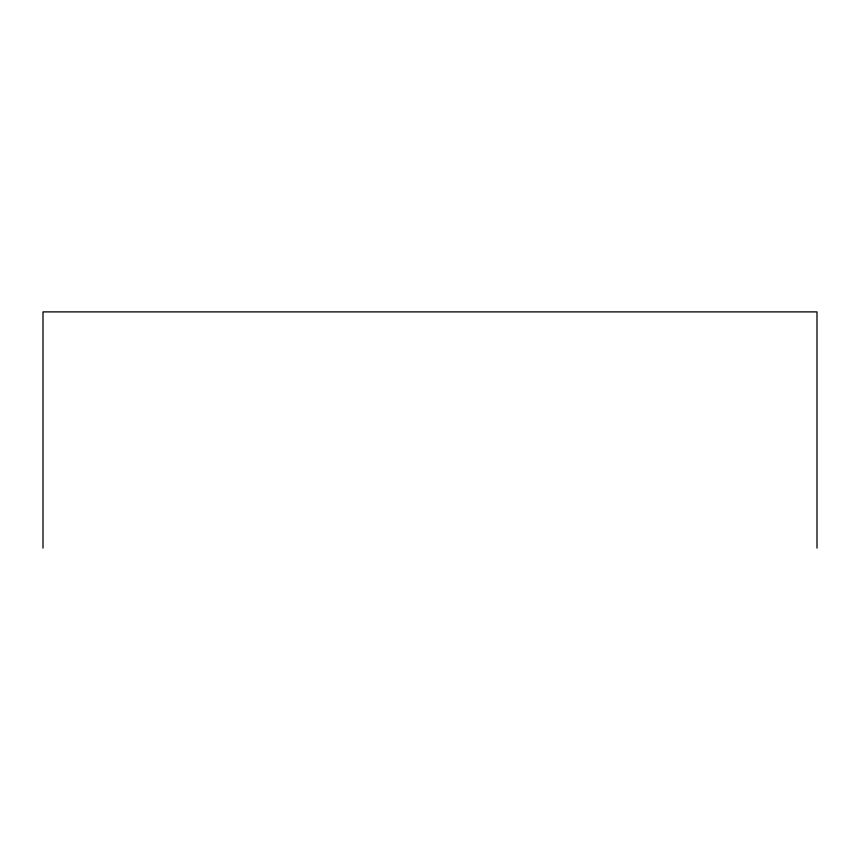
<?xml version="1.0" encoding="UTF-8"?>
<svg xmlns="http://www.w3.org/2000/svg" width="860" height="860" viewBox="0 0 860 860"><rect width="100%" height="100%" fill="white"/><g stroke="black" fill="none" stroke-linecap="round" stroke-linejoin="round"><path stroke-width="1.29" d="M817 548.11L817 311.89L43 311.89L43 548.11"/></g></svg>
